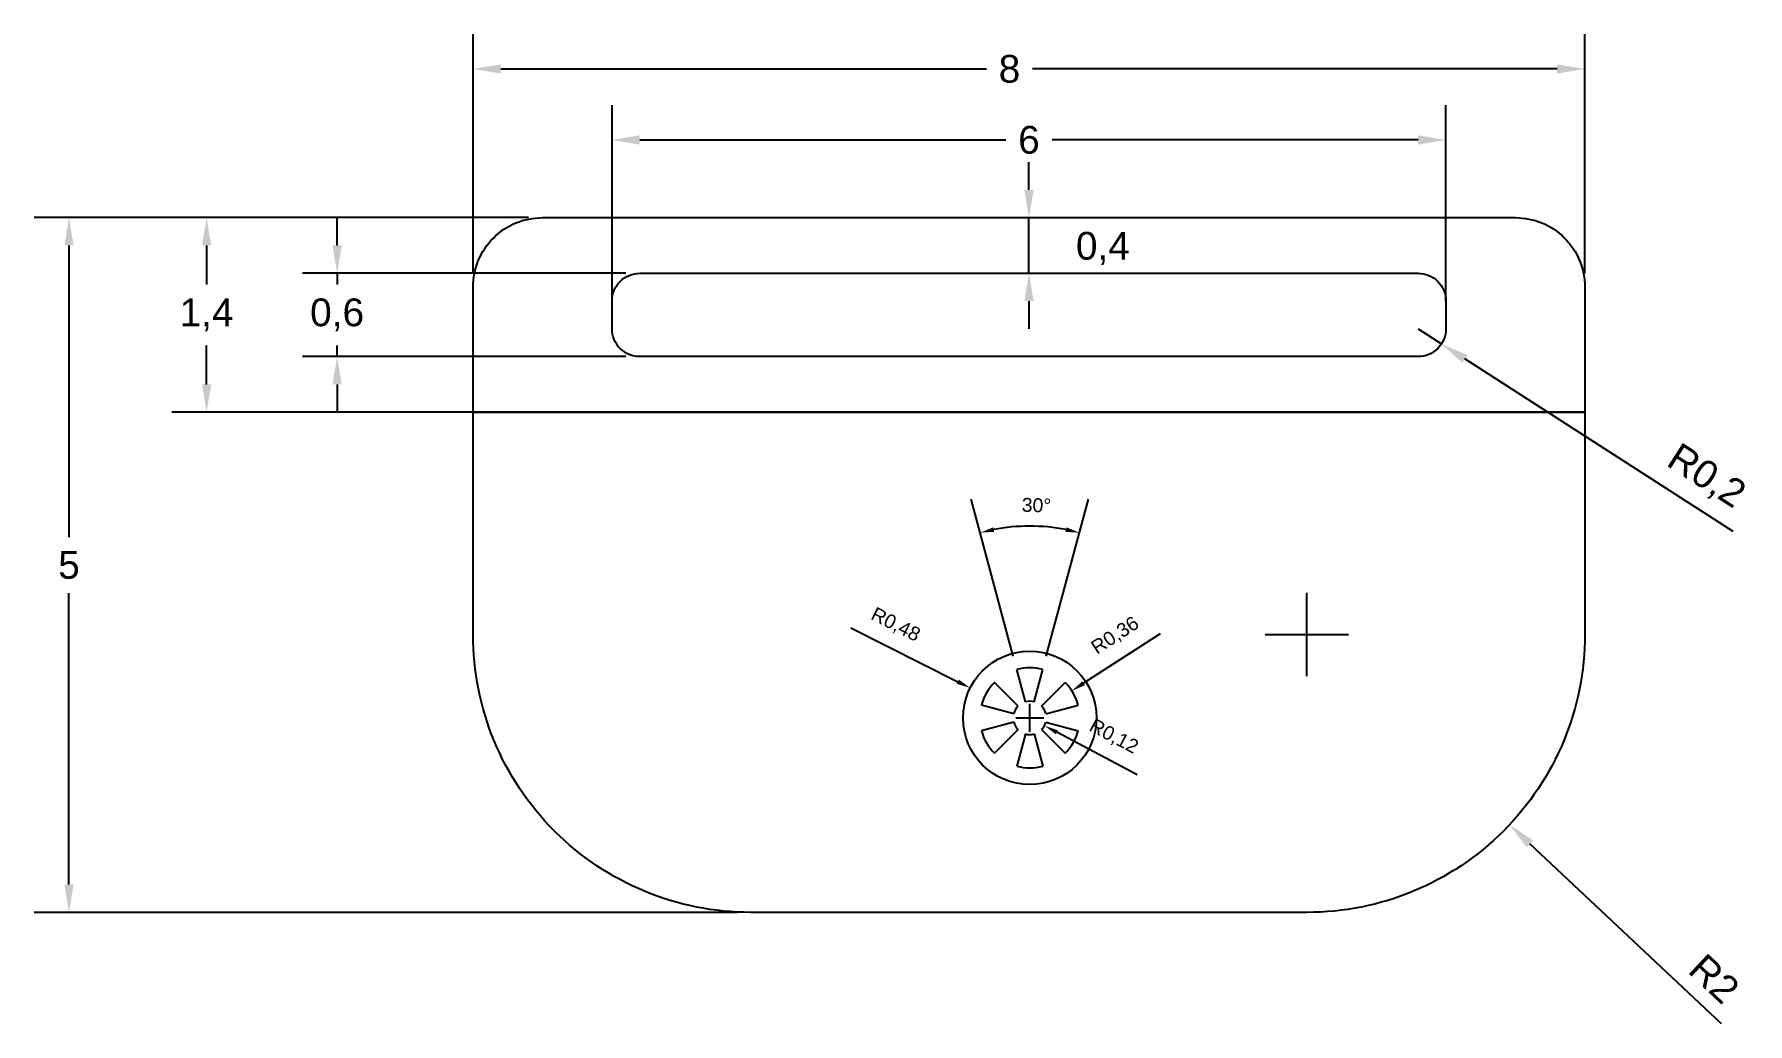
# Model space of a CAD drawing. Header units: millimetres. Extents: x 2844.3 to 2856.6, y 2108.3 to 2115.4.
import ezdxf

# ---------------------------------------------------------------- set-up
doc = ezdxf.new("R2010")
doc.units = ezdxf.units.MM
doc.styles.get("Standard").update_dxf_attribs({"font": 'arial.ttf'})
doc.dimstyles.new('ISO-25', dxfattribs={"dimtxt": 0.2, "dimasz": 0.2, "dimexe": 0.25, "dimexo": 0.1, "dimgap": 0.1, "dimtad": 1, "dimtxsty": 'Standard', "dimcen": 2.5, "dimadec": 0, "dimazin": 0, "dimtfac": 1, "dimtmove": 0, "dimatfit": 3, "dimfxl": 1, "dimarcsym": 0})

# ---------------------------------------------------------------- blocks, each defined once
blk = doc.blocks.new('*U2')
for p, q in [((-0.031, -0.116), (-0.093, 0.116)), ((0.031, -0.116), (0.093, 0.116))]:
    blk.add_line(p, q)
blk = doc.blocks.new('*U3')
at = {"color": 0, "linetype": 'ByBlock', "lineweight": -2, "transparency": 16777216}
blk.add_blockref('*U2', (2851.445, 2110.704), dxfattribs=at)
for p, rotation in [((2851.245, 2110.588), 59.99999999999999), ((2851.646, 2110.588), 299.9999999999999), ((2851.245, 2110.357), 120), ((2851.646, 2110.357), 240), ((2851.445, 2110.241), 180)]:
    blk.add_blockref('*U2', p, dxfattribs=dict(at, rotation=rotation))
blk = doc.blocks.new('*D5')
at = {"color": 0, "lineweight": -2, "transparency": 16777216}
for p, q in [((2847.439, 2113.673), (2847.439, 2115.393)), ((2855.439, 2113.673), (2855.439, 2115.393)), ((2847.639, 2115.143), (2851.133, 2115.143)), ((2855.239, 2115.143), (2851.464, 2115.143))]:
    blk.add_line(p, q, dxfattribs=at)
at = {"color": 0, "transparency": 16777216}
for points in [[(2847.639, 2115.176), (2847.639, 2115.11), (2847.439, 2115.143)], [(2855.239, 2115.176), (2855.239, 2115.11), (2855.439, 2115.143)]]:
    blk.add_solid(points, dxfattribs=at)
at = {"layer": 'Defpoints', "color": 0, "transparency": 16777216}
for p in [(2855.439, 2115.143), (2847.439, 2113.573), (2855.439, 2113.573)]:
    blk.add_point(p, dxfattribs=at)
at = {"color": 0, "transparency": 16777216, "insert": (2851.299, 2115.143), "char_height": 0.2, "attachment_point": 5}
blk.add_mtext('8', dxfattribs=at)
blk = doc.blocks.new('*D7')
at = {"color": 0, "lineweight": -2, "transparency": 16777216}
for p, q in [((2851.439, 2114.273), (2851.439, 2114.473)), ((2851.439, 2113.673), (2851.439, 2114.073)), ((2851.539, 2114.073), (2852.253, 2114.073)), ((2851.539, 2113.673), (2851.689, 2113.673)), ((2851.439, 2113.473), (2851.439, 2113.273))]:
    blk.add_line(p, q, dxfattribs=at)
at = {"color": 0, "transparency": 16777216}
for points in [[(2851.406, 2114.273), (2851.473, 2114.273), (2851.439, 2114.073)], [(2851.406, 2113.473), (2851.473, 2113.473), (2851.439, 2113.673)]]:
    blk.add_solid(points, dxfattribs=at)
at = {"layer": 'Defpoints', "color": 0, "transparency": 16777216}
for p in [(2851.439, 2114.073), (2851.439, 2113.673), (2851.439, 2113.673)]:
    blk.add_point(p, dxfattribs=at)
at = {"color": 0, "transparency": 16777216, "insert": (2851.971, 2113.852), "char_height": 0.2, "attachment_point": 5}
blk.add_mtext('0,4', dxfattribs=at)
blk = doc.blocks.new('*D8')
at = {"color": 0, "lineweight": -2, "transparency": 16777216}
for p, q in [((2846.461, 2113.873), (2846.461, 2114.073)), ((2848.539, 2113.673), (2846.211, 2113.673)), ((2846.461, 2113.673), (2846.461, 2113.593)), ((2846.461, 2113.073), (2846.461, 2113.152)), ((2848.539, 2113.073), (2846.211, 2113.073)), ((2846.461, 2112.873), (2846.461, 2112.673))]:
    blk.add_line(p, q, dxfattribs=at)
at = {"color": 0, "transparency": 16777216}
for points in [[(2846.428, 2113.873), (2846.495, 2113.873), (2846.461, 2113.673)], [(2846.428, 2112.873), (2846.495, 2112.873), (2846.461, 2113.073)]]:
    blk.add_solid(points, dxfattribs=at)
at = {"layer": 'Defpoints', "color": 0, "transparency": 16777216}
for p in [(2848.639, 2113.673), (2846.461, 2113.073), (2848.639, 2113.073)]:
    blk.add_point(p, dxfattribs=at)
at = {"color": 0, "transparency": 16777216, "insert": (2846.461, 2113.373), "char_height": 0.2, "attachment_point": 5}
blk.add_mtext('0,6', dxfattribs=at)
blk = doc.blocks.new('*D9')
at = {"color": 0, "lineweight": -2, "transparency": 16777216}
for p, q in [((2847.839, 2114.073), (2845.272, 2114.073)), ((2845.522, 2113.873), (2845.522, 2113.593)), ((2845.522, 2112.873), (2845.522, 2113.152)), ((2847.839, 2112.673), (2845.272, 2112.673))]:
    blk.add_line(p, q, dxfattribs=at)
at = {"color": 0, "transparency": 16777216}
for points in [[(2845.489, 2113.873), (2845.555, 2113.873), (2845.522, 2114.073)], [(2845.489, 2112.873), (2845.555, 2112.873), (2845.522, 2112.673)]]:
    blk.add_solid(points, dxfattribs=at)
at = {"layer": 'Defpoints', "color": 0, "transparency": 16777216}
for p in [(2847.939, 2114.073), (2845.522, 2112.673), (2847.939, 2112.673)]:
    blk.add_point(p, dxfattribs=at)
at = {"color": 0, "transparency": 16777216, "insert": (2845.522, 2113.373), "char_height": 0.2, "attachment_point": 5}
blk.add_mtext('1,4', dxfattribs=at)
blk = doc.blocks.new('*D10')
at = {"color": 0, "lineweight": -2, "transparency": 16777216}
for p, q in [((2847.839, 2114.073), (2844.282, 2114.073)), ((2844.532, 2113.873), (2844.532, 2111.774)), ((2844.532, 2109.273), (2844.532, 2111.371)), ((2849.339, 2109.073), (2844.282, 2109.073))]:
    blk.add_line(p, q, dxfattribs=at)
at = {"color": 0, "transparency": 16777216}
for points in [[(2844.499, 2113.873), (2844.565, 2113.873), (2844.532, 2114.073)], [(2844.499, 2109.273), (2844.565, 2109.273), (2844.532, 2109.073)]]:
    blk.add_solid(points, dxfattribs=at)
at = {"layer": 'Defpoints', "color": 0, "transparency": 16777216}
for p in [(2847.939, 2114.073), (2844.532, 2109.073), (2849.439, 2109.073)]:
    blk.add_point(p, dxfattribs=at)
at = {"color": 0, "transparency": 16777216, "insert": (2844.532, 2111.573), "char_height": 0.2, "attachment_point": 5}
blk.add_mtext('5', dxfattribs=at)
blk = doc.blocks.new('*D11')
at = {"color": 0, "lineweight": -2, "transparency": 16777216}
for p, q in [((2853.439, 2110.773), (2853.439, 2111.373)), ((2853.139, 2111.073), (2853.739, 2111.073)), ((2856.422, 2108.272), (2855.043, 2109.567))]:
    blk.add_line(p, q, dxfattribs=at)
at = {"color": 0, "transparency": 16777216}
blk.add_solid([(2855.066, 2109.591), (2855.02, 2109.542), (2854.897, 2109.704)], dxfattribs=at)
at = {"layer": 'Defpoints', "color": 0, "transparency": 16777216}
for p in [(2853.439, 2111.073), (2854.897, 2109.704)]:
    blk.add_point(p, dxfattribs=at)
at = {"color": 0, "transparency": 16777216, "insert": (2856.37, 2108.596), "char_height": 0.2, "attachment_point": 5, "rotation": 316.8006}
blk.add_mtext('R2', dxfattribs=at)
blk = doc.blocks.new('*D12')
at = {"color": 0, "lineweight": -2, "transparency": 16777216}
for p, q in [((2854.239, 2113.273), (2854.408, 2113.164)), ((2856.505, 2111.815), (2854.576, 2113.056))]:
    blk.add_line(p, q, dxfattribs=at)
at = {"color": 0, "transparency": 16777216}
blk.add_solid([(2854.594, 2113.084), (2854.558, 2113.028), (2854.408, 2113.164)], dxfattribs=at)
at = {"layer": 'Defpoints', "color": 0, "transparency": 16777216}
for p in [(2854.239, 2113.273), (2854.408, 2113.164)]:
    blk.add_point(p, dxfattribs=at)
at = {"color": 0, "transparency": 16777216, "insert": (2856.308, 2112.204), "char_height": 0.2, "attachment_point": 5, "rotation": 327.2505}
blk.add_mtext('R0,2', dxfattribs=at)
blk = doc.blocks.new('*D13')
at = {"color": 0, "lineweight": -2, "transparency": 16777216}
for p, q in [((2848.439, 2113.473), (2848.439, 2114.882)), ((2854.439, 2113.473), (2854.439, 2114.882)), ((2848.639, 2114.632), (2851.273, 2114.632)), ((2854.239, 2114.632), (2851.605, 2114.632))]:
    blk.add_line(p, q, dxfattribs=at)
at = {"color": 0, "transparency": 16777216}
for points in [[(2848.639, 2114.666), (2848.639, 2114.599), (2848.439, 2114.632)], [(2854.239, 2114.666), (2854.239, 2114.599), (2854.439, 2114.632)]]:
    blk.add_solid(points, dxfattribs=at)
at = {"layer": 'Defpoints', "color": 0, "transparency": 16777216}
for p in [(2854.439, 2114.632), (2848.439, 2113.373), (2854.439, 2113.373)]:
    blk.add_point(p, dxfattribs=at)
at = {"color": 0, "transparency": 16777216, "insert": (2851.439, 2114.632), "char_height": 0.2, "attachment_point": 5}
blk.add_mtext('6', dxfattribs=at)
blk = doc.blocks.new('*D14')
at = {"color": 0, "lineweight": -2, "transparency": 16777216}
for p, q in [((2851.326, 2110.917), (2851.023, 2112.047)), ((2851.564, 2110.917), (2851.867, 2112.047))]:
    blk.add_line(p, q, dxfattribs=at)
blk.add_arc((2851.445, 2110.473), 1.38, 79.1528, 100.8472, dxfattribs=at)
at = {"color": 0, "transparency": 16777216}
for points in [[(2851.189, 2111.812), (2851.182, 2111.844), (2851.088, 2111.806)], [(2851.709, 2111.844), (2851.701, 2111.812), (2851.802, 2111.806)]]:
    blk.add_solid(points, dxfattribs=at)
at = {"layer": 'Defpoints', "color": 0, "transparency": 16777216}
for p in [(2851.325, 2111.847), (2851.352, 2110.82), (2851.539, 2110.82), (2851.414, 2110.588), (2851.476, 2110.588)]:
    blk.add_point(p, dxfattribs=at)
at = {"color": 0, "transparency": 16777216, "insert": (2851.493, 2112.003), "char_height": 0.1, "attachment_point": 5, "rotation": 358.21}
blk.add_mtext('30°', dxfattribs=at)
blk = doc.blocks.new('*D15')
at = {"color": 0, "lineweight": -2, "transparency": 16777216}
for p, q in [((2850.158, 2111.12), (2850.927, 2110.733)), ((2851.445, 2110.373), (2851.445, 2110.573)), ((2851.345, 2110.473), (2851.545, 2110.473))]:
    blk.add_line(p, q, dxfattribs=at)
at = {"color": 0, "transparency": 16777216}
blk.add_solid([(2850.935, 2110.748), (2850.92, 2110.718), (2851.017, 2110.688)], dxfattribs=at)
at = {"layer": 'Defpoints', "color": 0, "transparency": 16777216}
for p in [(2851.017, 2110.688), (2851.445, 2110.473)]:
    blk.add_point(p, dxfattribs=at)
at = {"color": 0, "transparency": 16777216, "insert": (2850.478, 2111.139), "char_height": 0.1, "attachment_point": 5, "rotation": 333.2919}
blk.add_mtext('R0,48', dxfattribs=at)
blk = doc.blocks.new('*D16')
at = {"color": 0, "lineweight": -2, "transparency": 16777216}
for p, q in [((2852.382, 2111.078), (2851.832, 2110.722)), ((2851.445, 2110.373), (2851.445, 2110.573)), ((2851.345, 2110.473), (2851.545, 2110.473))]:
    blk.add_line(p, q, dxfattribs=at)
at = {"color": 0, "transparency": 16777216}
blk.add_solid([(2851.823, 2110.736), (2851.841, 2110.708), (2851.748, 2110.668)], dxfattribs=at)
at = {"layer": 'Defpoints', "color": 0, "transparency": 16777216}
for p in [(2851.748, 2110.668), (2851.445, 2110.473)]:
    blk.add_point(p, dxfattribs=at)
at = {"color": 0, "transparency": 16777216, "insert": (2852.062, 2111.062), "char_height": 0.1, "attachment_point": 5, "rotation": 32.8736}
blk.add_mtext('R0,36', dxfattribs=at)
blk = doc.blocks.new('*D17')
at = {"color": 0, "lineweight": -2, "transparency": 16777216}
for p, q in [((2851.445, 2110.373), (2851.445, 2110.573)), ((2851.345, 2110.473), (2851.545, 2110.473)), ((2852.218, 2110.064), (2851.64, 2110.37))]:
    blk.add_line(p, q, dxfattribs=at)
at = {"color": 0, "transparency": 16777216}
blk.add_solid([(2851.648, 2110.384), (2851.632, 2110.355), (2851.551, 2110.416)], dxfattribs=at)
at = {"layer": 'Defpoints', "color": 0, "transparency": 16777216}
for p in [(2851.445, 2110.473), (2851.551, 2110.416)]:
    blk.add_point(p, dxfattribs=at)
at = {"color": 0, "transparency": 16777216, "insert": (2852.048, 2110.335), "char_height": 0.1, "attachment_point": 5, "rotation": 332.1134}
blk.add_mtext('R0,12', dxfattribs=at)

msp = doc.modelspace()

# ---------------------------------------------------------------- linework, layer by layer
for points in [[(2847.939, 2114.073), (2854.939, 2114.073, -0.414214), (2855.439, 2113.573), (2855.439, 2112.673), (2847.439, 2112.673), (2847.439, 2113.573, -0.414214)], [(2848.639, 2113.673), (2854.239, 2113.673, -0.414214), (2854.439, 2113.473), (2854.439, 2113.273, -0.414214), (2854.239, 2113.073), (2848.639, 2113.073, -0.414214), (2848.439, 2113.273), (2848.439, 2113.473, -0.414214)], [(2847.439, 2112.673), (2855.439, 2112.673), (2855.439, 2111.073, -0.414214), (2853.439, 2109.073), (2849.439, 2109.073, -0.414214), (2847.439, 2111.073)]]:
    msp.add_lwpolyline(points, format="xyb", close=True)
msp.add_circle((2851.445, 2110.473), 0.48)
for radius, start, end in [(0.36, 75, 105), (0.36, 135, 165), (0.36, 15, 45), (0.12, 135, 165), (0.12, 75, 105), (0.12, 15, 45), (0.12, 195, 225), (0.12, 315, 345), (0.36, 195, 225), (0.12, 255, 285), (0.36, 315, 345), (0.36, 255, 285)]:
    msp.add_arc((2851.445, 2110.473), radius, start, end)

# ---------------------------------------------------------------- block references
msp.add_blockref('*U3', (0, 0))

# ---------------------------------------------------------------- dimensions: what is measured, and where the dimension line sits
at = {"color": 3}
dim = msp.add_linear_dim(base=(2855.439, 2115.143), p1=(2847.439, 2113.573), p2=(2855.439, 2113.573), dimstyle='ISO-25', override={"dimtad": 0, "dimtih": 1}, dxfattribs=at)
dim.commit()
dim.dimension.update_dxf_attribs({"geometry": '*D5', "text_midpoint": (2851.299, 2115.143), "dimtype": 160})
dim = msp.add_linear_dim(base=(2854.439, 2114.632), p1=(2848.439, 2113.373), p2=(2854.439, 2113.373), dimstyle='ISO-25', override={"dimtad": 0, "dimtih": 1}, dxfattribs=at)
dim.commit()
dim.dimension.update_dxf_attribs({"geometry": '*D13', "text_midpoint": (2851.439, 2114.632)})
for base, p1, p2, override, picture, middle in [((2851.439, 2113.673), (2851.439, 2114.073), (2851.439, 2113.673), {"dimjust": 3}, '*D7', (2851.971, 2113.852)), ((2844.532, 2109.073), (2847.939, 2114.073), (2849.439, 2109.073), {"dimtad": 0, "dimtih": 1}, '*D10', (2844.532, 2111.573)), ((2845.522, 2112.673), (2847.939, 2114.073), (2847.939, 2112.673), {"dimtad": 0, "dimtih": 1}, '*D9', (2845.522, 2113.373)), ((2846.461, 2113.073), (2848.639, 2113.673), (2848.639, 2113.073), {"dimtad": 0, "dimtih": 1}, '*D8', (2846.461, 2113.373))]:
    dim = msp.add_linear_dim(base=base, p1=p1, p2=p2, angle=90, dimstyle='ISO-25', override=override, dxfattribs=at)
    dim.commit()
    dim.dimension.update_dxf_attribs({"geometry": picture, "text_midpoint": middle})
for center, mpoint, override, picture, middle in [((2854.239, 2113.273), (2854.408, 2113.164), {"dimcen": 0.3}, '*D12', (2856.188, 2112.019)), ((2851.445, 2110.473), (2851.017, 2110.688), {"dimtxt": 0.1, "dimasz": 0.1, "dimcen": 0.1, "dimtofl": 0}, '*D15', (2850.406, 2110.996)), ((2853.439, 2111.073), (2854.897, 2109.704), {"dimcen": 0.3, "dimtofl": 0}, '*D11', (2856.232, 2108.45))]:
    dim = msp.add_radius_dim(center=center, mpoint=mpoint, dimstyle='ISO-25', override=override, dxfattribs=at)
    dim.commit()
    dim.dimension.update_dxf_attribs({"geometry": picture, "text_midpoint": middle, "dimtype": 164})
dim = msp.add_angular_dim_2l(base=(2851.325, 2111.847), line1=((2851.414, 2110.588), (2851.352, 2110.82)), line2=((2851.476, 2110.588), (2851.539, 2110.82)), dimstyle='ISO-25', override={"dimtxt": 0.1, "dimasz": 0.1, "dimcen": 0.1, "dimtofl": 0}, dxfattribs=at)
dim.commit()
dim.dimension.update_dxf_attribs({"geometry": '*D14', "text_midpoint": (2851.488, 2111.852), "dimtype": 162})
for mpoint, picture, middle in [((2851.748, 2110.668), '*D16', (2852.062, 2111.062)), ((2851.551, 2110.416), '*D17', (2852.048, 2110.335))]:
    dim = msp.add_radius_dim(center=(2851.445, 2110.473), mpoint=mpoint, dimstyle='ISO-25', override={"dimtxt": 0.1, "dimasz": 0.1, "dimcen": 0.1, "dimtofl": 0}, dxfattribs=at)
    dim.commit()
    dim.dimension.update_dxf_attribs({"geometry": picture, "text_midpoint": middle})

doc.saveas('drawing.dxf')
